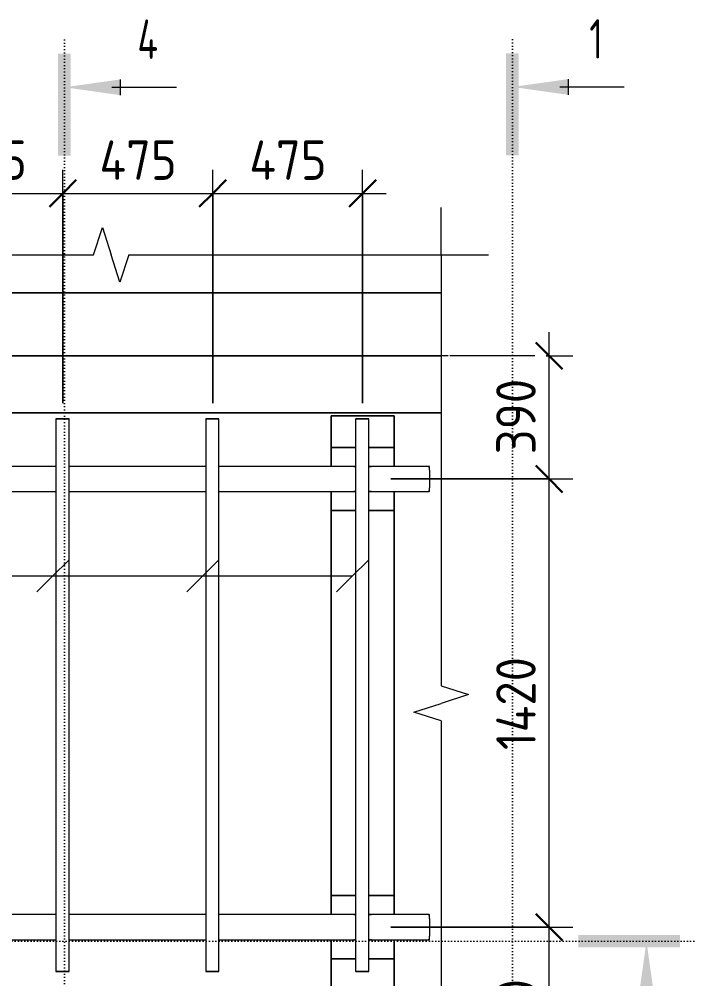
# Model space of a CAD drawing. Header units: millimetres. Extents: x 1343 to 81479, y -38120 to 27770.
# Drawn here: x 40383 to 42522, y 4876 to 7917 of the extents above; entities that cross this region are included whole.
import ezdxf

# ---------------------------------------------------------------- set-up
doc = ezdxf.new("R2010")
doc.units = ezdxf.units.MM
doc.linetypes.add('02 Штрихпунктирная _20 мм_', pattern=[25, 20, -2.5, 0, -2.5])
doc.linetypes.add('04 Пунктир 10мм', pattern=[10, 0, -10])
for name, color, linetype, lineweight in [('AA_Dim', 7, 'Continuous', 9), ('AA_Dim-50', 7, 'Continuous', 9), ('AA_Oformlenie', 7, 'Continuous', 9), ('AA_Razrez', 7, 'Continuous', 9), ('AA_Vinoska', 7, 'Continuous', 9), ('AF_Balki', 7, 'Continuous', 20), ('AF_Stena_Опалубка', 253, 'Continuous', 20), ('AF_Stena_Опалубка_Существующая', 253, 'Continuous', 20), ('KR_Colonna_KG', 7, 'Continuous', 20), ('Оси', 7, 'Continuous', 9)]:
    doc.layers.add(name, color=color, linetype=linetype, lineweight=lineweight)
doc.styles.add('ISOCPEUR_5', font='isocpeur.TTF', dxfattribs={"width": 0.7, "height": 125})
doc.styles.add('ISOCPEUR_7', font='isocpeur.TTF', dxfattribs={"width": 0.9, "height": 125})
doc.dimstyles.new('05_Округл_5мм__прозр__4', dxfattribs={"dimscale": 304.8, "dimtxt": 125.344371, "dimasz": 0.278871, "dimexe": 0.246063, "dimexo": 0.164042, "dimgap": 0.016404, "dimtad": 1, "dimdec": 0, "dimrnd": 5, "dimdsep": 46, "dimtxsty": 'ISOCPEUR_7', "dimblk1": 'OBLIQUE', "dimblk2": 'OBLIQUE', "dimsah": 1, "dimcen": 0.09, "dimdle": 0.246063, "dimazin": 0, "dimtfac": 1, "dimtdec": 4, "dimtix": 1, "dimtmove": 0, "dimatfit": 3, "dimfxl": 1, "dimtvp": 1, "dimtolj": 1, "dimtzin": 0, "dimlwd": 18, "dimlwe": 18, "dimarcsym": 2})

# ---------------------------------------------------------------- blocks, each defined once
blk = doc.blocks.new('253_Профиль гнутый сварной квадратный _НесКаркас_Балка_ - Балка_40х4-4135801-КР_ПЛ_Км_2')
at = {"layer": 'AF_Balki'}
for p, q in [((-19507.2, 6650), (-19507.2, 4900)), ((-19507.2, 6650), (-19507.1, 6650)), ((-19507.1, 6650), (-19505.5, 6650)), ((-19499.7, 6650), (-19507, 6650)), ((-19505.5, 6650), (-19497, 6650)), ((-19501.5, 6650), (-19503.1, 6650)), ((-19502.2, 6650), (-19499.4, 6650)), ((-19497.3, 6650), (-19500.9, 6650)), ((-19475.7, 6650), (-19499.7, 6650)), ((-19499.4, 6650), (-19475.5, 6650)), ((-19473.3, 6650), (-19497.3, 6650)), ((-19497, 6650), (-19473.1, 6650)), ((-19467.6, 6650), (-19475.7, 6650)), ((-19475.5, 6650), (-19471.9, 6650)), ((-19470.6, 6650), (-19473.3, 6650)), ((-19473.1, 6650), (-19465.6, 6650)), ((-19471.2, 6650), (-19469.6, 6650)), ((-19465.6, 6650), (-19467.2, 6650)), ((-19465.6, 4900), (-19465.6, 6650)), ((-19507.1, 4900), (-19507.2, 4900)), ((-19505.5, 4900), (-19507.1, 4900)), ((-19507, 4900), (-19499.7, 4900)), ((-19497, 4900), (-19505.5, 4900)), ((-19503.1, 4900), (-19501.5, 4900)), ((-19499.4, 4900), (-19502.2, 4900)), ((-19500.9, 4900), (-19497.4, 4900)), ((-19499.7, 4900), (-19475.7, 4900)), ((-19475.5, 4900), (-19499.4, 4900)), ((-19497.3, 4900), (-19473.3, 4900)), ((-19473.1, 4900), (-19497, 4900)), ((-19475.7, 4900), (-19467.6, 4900)), ((-19471.9, 4900), (-19475.5, 4900)), ((-19473.3, 4900), (-19470.6, 4900)), ((-19465.6, 4900), (-19473.1, 4900)), ((-19469.6, 4900), (-19471.2, 4900)), ((-19467.2, 4900), (-19465.6, 4900))]:
    blk.add_line(p, q, dxfattribs=at)
blk = doc.blocks.new('354_Прокат Лист _НесКаркас_РабПлоск_ - 354_Прокат Лист _НесКаркас_РабПлоск_-V26-КР_ПЛ_Км_2')
at = {"layer": 'AF_Balki'}
for p, q in [((-50, 22.1), (-50, 100)), ((-50, 100), (-50, 22.1)), ((-50, 100), (10, 100)), ((-50, 100), (10, 100)), ((90, 100), (150, 100)), ((90, 100), (150, 100)), ((150, 22.1), (150, 100)), ((150, 100), (150, 22.1)), ((-50, -100), (-50, -19.4)), ((-50, -19.4), (-50, -100)), ((150, -100), (150, -19.3)), ((150, -19.3), (150, -100)), ((10, -100), (-50, -100)), ((-50, -100), (10, -100)), ((150, -100), (90, -100)), ((90, -100), (150, -100))]:
    blk.add_line(p, q, dxfattribs=at)
blk = doc.blocks.new('253_Профиль гнутый сварной квадратный _НесКаркас_Балка_ - Балка_80х6-4080235-КР_ПЛ_Км_2')
at = {"layer": 'AF_Balki'}
for p, q in [((-22802.2, 5080), (-22860.1, 5080)), ((-22357.2, 5080), (-22760.6, 5080)), ((-21882.2, 5080), (-22315.6, 5080)), ((-21407.2, 5080), (-21840.6, 5080)), ((-20932.2, 5080), (-21365.6, 5080)), ((-20457.2, 5080), (-20890.6, 5080)), ((-19982.2, 5080), (-20415.6, 5080)), ((-19507.1, 5080), (-19940.6, 5080)), ((-19273.7, 5080), (-19465.6, 5080)), ((-19276.8, 5080), (-19273.7, 5080)), ((-19273, 5068), (-19273, 5012)), ((-22860.1, 5000), (-22802.2, 5000)), ((-22760.6, 5000), (-22357.2, 5000)), ((-22315.6, 5000), (-21882.2, 5000)), ((-21840.6, 5000), (-21407.2, 5000)), ((-21365.6, 5000), (-20932.2, 5000)), ((-20890.6, 5000), (-20457.2, 5000)), ((-20415.6, 5000), (-19982.2, 5000)), ((-19940.6, 5000), (-19507.1, 5000)), ((-19465.6, 5000), (-19273.7, 5000)), ((-19273.7, 5000), (-19276.8, 5000))]:
    blk.add_line(p, q, dxfattribs=at)
for centre, start_param, end_param in [((-19273.7, 5068), 4.712389, 6.283185), ((-19273.7, 5012), 3.141593, 4.712389)]:
    blk.add_ellipse(centre, major_axis=(0, 12), ratio=0.055318, start_param=start_param, end_param=end_param, dxfattribs=at)
blk = doc.blocks.new('354_Прокат Лист _НесКаркас_РабПлоск_ - 354_Прокат Лист _НесКаркас_РабПлоск_-V28-КР_ПЛ_Км_2')
at = {"layer": 'AF_Balki'}
for p, q in [((-50, 22.1), (-50, 100)), ((-50, 100), (-50, 22.1)), ((-50, 100), (10, 100)), ((-50, 100), (10, 100)), ((90, 100), (150, 100)), ((90, 100), (150, 100)), ((150, 22.1), (150, 100)), ((150, 100), (150, 22.1)), ((-50, -100), (-50, -19.2)), ((-50, -19.2), (-50, -100)), ((150, -100), (150, -19.4)), ((150, -19.4), (150, -100)), ((10, -100), (-50, -100)), ((-50, -100), (10, -100)), ((150, -100), (90, -100)), ((90, -100), (150, -100))]:
    blk.add_line(p, q, dxfattribs=at)
blk = doc.blocks.new('253_Профиль гнутый сварной квадратный _НесКаркас_Балка_ - Балка_80х6-4080535-КР_ПЛ_Км_2')
at = {"layer": 'AF_Balki'}
for p, q in [((-22802.2, 6500), (-22860.1, 6500)), ((-22357.2, 6500), (-22760.7, 6500)), ((-21882.2, 6500), (-22315.7, 6500)), ((-21407.2, 6500), (-21840.7, 6500)), ((-20932.2, 6500), (-21365.7, 6500)), ((-20457.2, 6500), (-20890.7, 6500)), ((-19982.2, 6500), (-20415.7, 6500)), ((-19507.1, 6500), (-19940.7, 6500)), ((-19273.7, 6500), (-19465.6, 6500)), ((-19276.8, 6500), (-19273.7, 6500)), ((-19273, 6488), (-19273, 6432)), ((-22860.1, 6420), (-22802.2, 6420)), ((-22760.9, 6420), (-22357.2, 6420)), ((-22315.9, 6420), (-21882.2, 6420)), ((-21840.9, 6420), (-21407.2, 6420)), ((-21365.9, 6420), (-20932.2, 6420)), ((-20890.9, 6420), (-20457.2, 6420)), ((-20415.9, 6420), (-19982.2, 6420)), ((-19940.9, 6420), (-19507.1, 6420)), ((-19465.8, 6420), (-19273.7, 6420)), ((-19273.7, 6420), (-19276.8, 6420))]:
    blk.add_line(p, q, dxfattribs=at)
for centre, start_param, end_param in [((-19273.7, 6488), 4.712389, 6.283185), ((-19273.7, 6432), 3.141593, 4.712389)]:
    blk.add_ellipse(centre, major_axis=(0, 12), ratio=0.055318, start_param=start_param, end_param=end_param, dxfattribs=at)
blk = doc.blocks.new('253_Профиль гнутый сварной квадратный _НесКаркас_Балка_ - Балка_40х4-4135805-КР_ПЛ_Км_2')
at = {"layer": 'AF_Balki'}
for p, q in [((-19982.2, 6650), (-19982.2, 4900)), ((-19982.2, 6650), (-19980.6, 6650)), ((-19982.2, 6650), (-19982.2, 6650)), ((-19974.7, 6650), (-19982, 6650)), ((-19980.6, 6650), (-19972, 6650)), ((-19976.6, 6650), (-19978.2, 6650)), ((-19977.2, 6650), (-19974.4, 6650)), ((-19972.3, 6650), (-19975.9, 6650)), ((-19950.8, 6650), (-19974.7, 6650)), ((-19974.4, 6650), (-19950.5, 6650)), ((-19948.9, 6650), (-19972.3, 6650)), ((-19972, 6650), (-19948.1, 6650)), ((-19948.9, 6650), (-19950.8, 6650)), ((-19950.5, 6650), (-19948.8, 6650)), ((-19942.7, 6650), (-19948.7, 6650)), ((-19948.5, 6650), (-19946.9, 6650)), ((-19945.6, 6650), (-19948.4, 6650)), ((-19948.1, 6650), (-19940.6, 6650)), ((-19946.2, 6650), (-19944.6, 6650)), ((-19940.6, 6650), (-19942.2, 6650)), ((-19940.6, 4900), (-19940.6, 6650)), ((-19982.2, 4900), (-19982.2, 4900)), ((-19980.6, 4900), (-19982.2, 4900)), ((-19982, 4900), (-19974.7, 4900)), ((-19972, 4900), (-19980.6, 4900)), ((-19978.2, 4900), (-19976.6, 4900)), ((-19974.4, 4900), (-19977.2, 4900)), ((-19975.9, 4900), (-19972.3, 4900)), ((-19974.7, 4900), (-19950.8, 4900)), ((-19950.5, 4900), (-19974.4, 4900)), ((-19972.3, 4900), (-19948.9, 4900)), ((-19948.1, 4900), (-19972, 4900)), ((-19950.8, 4900), (-19948.9, 4900)), ((-19948.8, 4900), (-19950.5, 4900)), ((-19948.7, 4900), (-19942.7, 4900)), ((-19946.9, 4900), (-19948.5, 4900)), ((-19948.4, 4900), (-19945.6, 4900)), ((-19940.6, 4900), (-19948.1, 4900)), ((-19944.6, 4900), (-19946.2, 4900)), ((-19942.2, 4900), (-19940.6, 4900))]:
    blk.add_line(p, q, dxfattribs=at)
blk = doc.blocks.new('253_Профиль гнутый сварной квадратный _НесКаркас_Балка_ - Балка_40х4-4135806-КР_ПЛ_Км_2')
at = {"layer": 'AF_Balki'}
for p, q in [((-20457.2, 6650), (-20457.2, 4900)), ((-20457.2, 6650), (-20455.6, 6650)), ((-20457.2, 6650), (-20457.2, 6650)), ((-20449.7, 6650), (-20457, 6650)), ((-20455.6, 6650), (-20447, 6650)), ((-20451.6, 6650), (-20453.2, 6650)), ((-20452.2, 6650), (-20449.4, 6650)), ((-20447.3, 6650), (-20450.9, 6650)), ((-20425.8, 6650), (-20449.7, 6650)), ((-20449.4, 6650), (-20425.5, 6650)), ((-20423.4, 6650), (-20447.3, 6650)), ((-20447, 6650), (-20423.1, 6650)), ((-20417.7, 6650), (-20425.8, 6650)), ((-20425.5, 6650), (-20421.9, 6650)), ((-20420.6, 6650), (-20423.4, 6650)), ((-20423.1, 6650), (-20415.6, 6650)), ((-20421.2, 6650), (-20419.6, 6650)), ((-20415.6, 6650), (-20417.2, 6650)), ((-20415.6, 4900), (-20415.6, 6650)), ((-20457.2, 4900), (-20457.2, 4900)), ((-20455.6, 4900), (-20457.2, 4900)), ((-20457, 4900), (-20449.7, 4900)), ((-20447, 4900), (-20455.6, 4900)), ((-20453.2, 4900), (-20451.6, 4900)), ((-20449.4, 4900), (-20452.2, 4900)), ((-20450.9, 4900), (-20447.3, 4900)), ((-20449.7, 4900), (-20425.8, 4900)), ((-20425.5, 4900), (-20449.4, 4900)), ((-20447.3, 4900), (-20423.4, 4900)), ((-20423.1, 4900), (-20447, 4900)), ((-20425.8, 4900), (-20417.7, 4900)), ((-20421.9, 4900), (-20425.5, 4900)), ((-20423.4, 4900), (-20420.6, 4900)), ((-20415.6, 4900), (-20423.1, 4900)), ((-20419.6, 4900), (-20421.2, 4900)), ((-20417.2, 4900), (-20415.6, 4900))]:
    blk.add_line(p, q, dxfattribs=at)
blk = doc.blocks.new('011_Прямоугольник обрыва _ЭлУзла_ - 011_Прямоугольник обрыва _ЭлУзла_-4089323-КР_ПЛ_Км_2')
at = {"layer": 'AA_Oformlenie'}
for p, q in [((0, 1476.2), (0, 4207.4)), ((0, 0), (0, 1364.9)), ((990.6, 0), (0, 0)), ((3081.7, 0), (1101.9, 0))]:
    blk.add_line(p, q, dxfattribs=at)
blk = doc.blocks.new('Разрез - Номер узла_ сзади-394133-КР_ПЛ_Км_2')
at = {"layer": 'AA_Razrez'}
for points in [[(7.329, 0.404), (7.329, -0.394), (0.873, -0.394), (0.873, 0.404)], [(3.497, -3.533), (2.503, -3.533), (3, 0)]]:
    blk.add_hatch(color=256, dxfattribs=at).paths.add_polyline_path(points)
for p, q in [((3, -3), (3, -7.096)), ((2.503, -3.533), (3.497, -3.533))]:
    blk.add_line(p, q, dxfattribs=at)
blk = doc.blocks.new('DIMBLOCK65-КР_ПЛ_Км_2')
at = {"layer": 'AA_Dim-50', "lineweight": 30}
for p, q in [((42063.3, 5040), (42020.8, 5082.5)), ((42063.3, 5040), (42105.8, 4997.5)), ((42063.3, 4470), (42020.8, 4512.5)), ((42063.3, 4470), (42105.8, 4427.5))]:
    blk.add_line(p, q, dxfattribs=at)
at = {"layer": 'AA_Dim-50', "lineweight": 18}
for p, q in [((41561.7, 5040), (42138.3, 5040)), ((42063.3, 5040), (41561.7, 5040)), ((42063.3, 4470), (42063.3, 5040)), ((41561.7, 4470), (42138.3, 4470)), ((42063.3, 4470), (41561.7, 4470))]:
    blk.add_line(p, q, dxfattribs=at)
at = {"layer": 'AA_Dim-50', "color": 0, "lineweight": 18, "insert": (41895.4, 4637.9), "char_height": 125, "width": 280.961, "attachment_point": 1, "rotation": 90, "line_spacing_factor": 1.135194, "style": 'ISOCPEUR_7'}
blk.add_mtext('570', dxfattribs=at)
blk = doc.blocks.new('_Oblique')
at = {"color": 0, "linetype": 'ByBlock', "lineweight": -2}
blk.add_line((-0.5, -0.5), (0.5, 0.5), dxfattribs=at)
blk = doc.blocks.new('DIMBLOCK66-КР_ПЛ_Км_2')
at = {"layer": 'AA_Dim-50', "lineweight": 30}
for p, q in [((42063.3, 6460), (42020.8, 6502.5)), ((42063.3, 6460), (42105.8, 6417.5)), ((42063.3, 5040), (42020.8, 5082.5)), ((42063.3, 5040), (42105.8, 4997.5))]:
    blk.add_line(p, q, dxfattribs=at)
at = {"layer": 'AA_Dim-50', "lineweight": 18}
for p, q in [((41561.7, 6460), (42138.3, 6460)), ((42063.3, 6460), (41561.7, 6460)), ((42063.3, 5040), (42063.3, 6460)), ((41561.7, 5040), (42138.3, 5040)), ((42063.3, 5040), (41561.7, 5040))]:
    blk.add_line(p, q, dxfattribs=at)
at = {"layer": 'AA_Dim-50', "color": 0, "lineweight": 18, "insert": (41895.4, 5601), "char_height": 125, "width": 357.586, "attachment_point": 1, "rotation": 90, "line_spacing_factor": 1.135194, "style": 'ISOCPEUR_7'}
blk.add_mtext('1420', dxfattribs=at)
blk = doc.blocks.new('DIMBLOCK67-КР_ПЛ_Км_2')
at = {"layer": 'AA_Dim-50', "lineweight": 18}
for p, q in [((42063.3, 6460), (42063.3, 6925)), ((42053.2, 6850), (42138.3, 6850)), ((42063.3, 6850), (42053.2, 6850)), ((41561.7, 6460), (42138.3, 6460)), ((42063.3, 6460), (41561.7, 6460))]:
    blk.add_line(p, q, dxfattribs=at)
at = {"layer": 'AA_Dim-50', "lineweight": 30}
for p, q in [((42063.3, 6850), (42020.8, 6892.5)), ((42063.3, 6850), (42105.8, 6807.5)), ((42063.3, 6460), (42020.8, 6502.5)), ((42063.3, 6460), (42105.8, 6417.5))]:
    blk.add_line(p, q, dxfattribs=at)
at = {"layer": 'AA_Dim-50', "color": 0, "lineweight": 18, "insert": (41895.4, 6537.9), "char_height": 125, "width": 280.961, "attachment_point": 1, "rotation": 90, "line_spacing_factor": 1.135194, "style": 'ISOCPEUR_7'}
blk.add_mtext('390', dxfattribs=at)
blk = doc.blocks.new('DIMBLOCK79-КР_ПЛ_Км_2')
at = {"layer": 'AA_Dim-50', "lineweight": 18}
for p, q in [((40046.7, 6700), (40046.7, 7439.7)), ((40521.7, 6700), (40521.7, 7439.7)), ((40046.7, 7364.7), (40521.7, 7364.7)), ((40046.7, 7364.7), (40046.7, 6700)), ((40521.7, 7364.7), (40521.7, 6700))]:
    blk.add_line(p, q, dxfattribs=at)
at = {"layer": 'AA_Dim-50', "lineweight": 30}
for p, q in [((40046.7, 7364.7), (40089.2, 7407.2)), ((40521.7, 7364.7), (40564.2, 7407.2)), ((40046.7, 7364.7), (40004.2, 7322.2)), ((40521.7, 7364.7), (40479.2, 7322.2))]:
    blk.add_line(p, q, dxfattribs=at)
at = {"layer": 'AA_Dim-50', "color": 0, "lineweight": 18, "insert": (40162.4, 7532.6), "char_height": 125, "width": 292.313, "attachment_point": 1, "line_spacing_factor": 1.135194, "style": 'ISOCPEUR_7'}
blk.add_mtext('475', dxfattribs=at)
blk = doc.blocks.new('DIMBLOCK80-КР_ПЛ_Км_2')
at = {"layer": 'AA_Dim-50', "lineweight": 18}
for p, q in [((40521.7, 6700), (40521.7, 7439.7)), ((40996.7, 6700), (40996.7, 7439.7)), ((40521.7, 7364.7), (40996.7, 7364.7)), ((40521.7, 7364.7), (40521.7, 6700)), ((40996.7, 7364.7), (40996.7, 6700))]:
    blk.add_line(p, q, dxfattribs=at)
at = {"layer": 'AA_Dim-50', "lineweight": 30}
for p, q in [((40521.7, 7364.7), (40564.2, 7407.2)), ((40996.7, 7364.7), (41039.2, 7407.2)), ((40521.7, 7364.7), (40479.2, 7322.2)), ((40996.7, 7364.7), (40954.2, 7322.2))]:
    blk.add_line(p, q, dxfattribs=at)
at = {"layer": 'AA_Dim-50', "color": 0, "lineweight": 18, "insert": (40637.4, 7532.6), "char_height": 125, "width": 292.313, "attachment_point": 1, "line_spacing_factor": 1.135194, "style": 'ISOCPEUR_7'}
blk.add_mtext('475', dxfattribs=at)
blk = doc.blocks.new('DIMBLOCK81-КР_ПЛ_Км_2')
at = {"layer": 'AA_Dim-50', "lineweight": 18}
for p, q in [((40996.7, 6700), (40996.7, 7439.7)), ((41471.8, 6700), (41471.8, 7439.7)), ((40996.7, 7364.7), (41546.8, 7364.7)), ((40996.7, 7364.7), (40996.7, 6700)), ((41471.8, 7364.7), (41471.8, 6700))]:
    blk.add_line(p, q, dxfattribs=at)
at = {"layer": 'AA_Dim-50', "lineweight": 30}
for p, q in [((40996.7, 7364.7), (41039.2, 7407.2)), ((41471.8, 7364.7), (41514.3, 7407.2)), ((40996.7, 7364.7), (40954.2, 7322.2)), ((41471.8, 7364.7), (41429.3, 7322.2))]:
    blk.add_line(p, q, dxfattribs=at)
at = {"layer": 'AA_Dim-50', "color": 0, "lineweight": 18, "insert": (41112.5, 7532.6), "char_height": 125, "width": 292.313, "attachment_point": 1, "line_spacing_factor": 1.135194, "style": 'ISOCPEUR_7'}
blk.add_mtext('475', dxfattribs=at)

msp = doc.modelspace()

# ---------------------------------------------------------------- linework, layer by layer
at = {"layer": 'AA_Razrez', "linetype": '04 Пунктир 10мм'}
for p, q in [((40526.5488, 7850.8218), (40526.5488, 658.5439)), ((41946.5488, 7851.8316), (41946.5488, 664.2556)), ((42521.6933, 4995.5005), (37073.8813, 4995.5005))]:
    msp.add_line(p, q, dxfattribs=at)
at = {"layer": 'AA_Vinoska'}
for p, q in [((41720.7922, 7170), (41720.7922, 7320)), ((40618.9313, 7170), (40647.0856, 7256.6501)), ((40647.0856, 7256.6501), (40675.2399, 7170)), ((40702.7399, 7083.3975), (40675.2399, 7170)), ((40730.2399, 7170), (40702.7399, 7083.3975)), ((41720.7922, 7170), (41870.7922, 7170)), ((40489.1087, 6152.1752), (40539.1087, 6202.1752)), ((40964.1087, 6152.1752), (41014.1087, 6202.1752)), ((41439.1316, 6152.1752), (41489.1316, 6202.1752)), ((41439.1316, 6152.1752), (37496.2263, 6152.1752)), ((40964.1087, 6152.1752), (37496.2263, 6152.1752)), ((40489.1087, 6152.1752), (37496.2263, 6152.1752)), ((40489.1087, 6152.1752), (40439.1087, 6102.1752)), ((40964.1087, 6152.1752), (40914.1087, 6102.1752)), ((41439.1316, 6152.1752), (41389.1316, 6102.1752)), ((41720.7922, 5805.0587), (41807.4423, 5776.9043)), ((41807.4423, 5776.9043), (41720.7922, 5748.75)), ((41634.1896, 5721.25), (41720.7922, 5748.75)), ((41720.7922, 5693.75), (41634.1896, 5721.25))]:
    msp.add_line(p, q, dxfattribs=at)
at = {"layer": 'AF_Stena_Опалубка'}
for p, q in [((41371.7426, 6660), (41371.7426, 6500)), ((41371.7426, 6500), (41371.7426, 6660)), ((41371.7426, 6660), (41571.7426, 6660)), ((41571.7426, 6660), (41371.7426, 6660)), ((41571.7426, 6660), (41571.7426, 6500)), ((41571.7426, 6500), (41571.7426, 6660)), ((41371.7426, 6420.0341), (41371.7426, 5080)), ((41371.7426, 5080), (41371.7426, 6420.0341)), ((41571.7426, 6420.0122), (41571.7426, 5080)), ((41571.7426, 5080), (41571.7426, 6420.0122)), ((41371.7426, 5000.0341), (41371.7426, 4518.968)), ((41371.7426, 4518.968), (41371.7426, 5000.0341)), ((41571.7426, 5000.0122), (41571.7426, 4518.9854)), ((41571.7426, 4518.9854), (41571.7426, 5000.0122))]:
    msp.add_line(p, q, dxfattribs=at)
at = {"layer": 'AF_Stena_Опалубка_Существующая', "color": 254}
for p, q in [((41720.7922, 7050), (37538.5832, 7050)), ((37538.5832, 7050), (41720.7922, 7050)), ((41720.7922, 6850), (37538.5832, 6850)), ((37538.5832, 6850), (41720.7922, 6850)), ((41720.7922, 6850), (37936.7426, 6850)), ((37936.7426, 6850), (41720.7922, 6850)), ((40285.5476, 6850), (41720.7922, 6850)), ((41720.7922, 6850), (40285.5476, 6850)), ((41720.7922, 6670), (38096.7426, 6670)), ((40285.5476, 6670), (41720.7922, 6670))]:
    msp.add_line(p, q, dxfattribs=at)
at = {"layer": 'KR_Colonna_KG'}
for p, q in [((41449.6674, 6500), (41443.7426, 6500)), ((41443.7426, 6500), (41449.6674, 6500)), ((41499.7426, 6500), (41491.1734, 6500)), ((41491.1734, 6500), (41499.7426, 6500)), ((41443.7426, 6420), (41449.6674, 6420)), ((41449.6674, 6420), (41443.7426, 6420)), ((41490.9637, 6420), (41499.7426, 6420)), ((41499.7426, 6420), (41490.9637, 6420)), ((41449.6674, 5080), (41443.7426, 5080)), ((41443.7426, 5080), (41449.6674, 5080)), ((41499.7426, 5080), (41491.1849, 5080)), ((41491.1849, 5080), (41499.7426, 5080)), ((41443.7426, 5000), (41449.6674, 5000)), ((41449.6674, 5000), (41443.7426, 5000)), ((41491.1849, 5000), (41499.7426, 5000)), ((41499.7426, 5000), (41491.1849, 5000))]:
    msp.add_line(p, q, dxfattribs=at)
at = {"layer": 'Оси', "linetype": '02 Штрихпунктирная _20 мм_'}
msp.add_line((41768.0875, 6850), (37419.6078, 6850), dxfattribs=at)
at = {"layer": 'Оси'}
msp.add_line((42018.0875, 6850), (41768.0875, 6850), dxfattribs=at)

# ---------------------------------------------------------------- block references
at = {"layer": 'AA_Oformlenie', "rotation": 180}
msp.add_blockref('011_Прямоугольник обрыва _ЭлУзла_ - 011_Прямоугольник обрыва _ЭлУзла_-4089323-КР_ПЛ_Км_2', (41720.7922, 7170), dxfattribs=at)
at = {"layer": 'AA_Razrez', "extrusion": (0, 0, -1), "xscale": 49.99999999999998, "yscale": 49.99999999999998, "zscale": 49.99999999999998, "rotation": 270.0000000000003}
for p in [(-40526.5488, 7850.8218), (-41946.5488, 7851.8316)]:
    msp.add_blockref('Разрез - Номер узла_ сзади-394133-КР_ПЛ_Км_2', p, dxfattribs=at)
at = {"layer": 'AA_Razrez', "extrusion": (0, 0, -1), "xscale": 49.99999999999998, "yscale": 49.99999999999998, "zscale": 49.99999999999998}
msp.add_blockref('Разрез - Номер узла_ сзади-394133-КР_ПЛ_Км_2', (-42521.6933, 4995.5005), dxfattribs=at)
at = {"layer": 'AF_Balki'}
for name in ['253_Профиль гнутый сварной квадратный _НесКаркас_Балка_ - Балка_40х4-4135806-КР_ПЛ_Км_2', '253_Профиль гнутый сварной квадратный _НесКаркас_Балка_ - Балка_40х4-4135805-КР_ПЛ_Км_2', '253_Профиль гнутый сварной квадратный _НесКаркас_Балка_ - Балка_40х4-4135801-КР_ПЛ_Км_2', '253_Профиль гнутый сварной квадратный _НесКаркас_Балка_ - Балка_80х6-4080535-КР_ПЛ_Км_2', '253_Профиль гнутый сварной квадратный _НесКаркас_Балка_ - Балка_80х6-4080235-КР_ПЛ_Км_2']:
    msp.add_blockref(name, (60956.8042, 0), dxfattribs=at)
at = {"layer": 'AF_Balki', "rotation": 89.99999999999962}
for name, p in [('354_Прокат Лист _НесКаркас_РабПлоск_ - 354_Прокат Лист _НесКаркас_РабПлоск_-V28-КР_ПЛ_Км_2', (41471.7426, 6410)), ('354_Прокат Лист _НесКаркас_РабПлоск_ - 354_Прокат Лист _НесКаркас_РабПлоск_-V26-КР_ПЛ_Км_2', (41471.7426, 4990))]:
    msp.add_blockref(name, p, dxfattribs=at)

# ---------------------------------------------------------------- texts
at = {"layer": 'AA_Razrez', "char_height": 125, "attachment_point": 1, "style": 'ISOCPEUR_5'}
for s, insert, width in [('\\fISOCPEUR|b0|i0|c204|p34|;\\W.7;4', (40757.7553, 7915.5524), 84.177187), ('\\fISOCPEUR|b0|i0|c204|p34|;\\W.7;1', (42190.3553, 7916.5622), 53.312219)]:
    msp.add_mtext(s, dxfattribs=dict(at, insert=insert, width=width))

# ---------------------------------------------------------------- dimensions: what is measured, and where the dimension line sits
at = {"layer": 'AA_Dim', "lineweight": 18}
for base, p1, p2, override, picture, middle in [((40521.7426, 7364.7229), (40046.7426, 6650), (40521.7426, 6650), {"dimpost": '<>', "dimfxl": 475}, 'DIMBLOCK79-КР_ПЛ_Км_2', (40284.2426, 7432.2229)), ((40996.7426, 7364.7229), (40521.7426, 6650), (40996.7426, 6650), {"dimpost": '<>', "dimfxl": 475}, 'DIMBLOCK80-КР_ПЛ_Км_2', (40759.2426, 7432.2229)), ((41471.7655, 7364.7229), (40996.7426, 6650), (41471.7655, 6650), {"dimpost": '<>', "dimfxl": 475.022905}, 'DIMBLOCK81-КР_ПЛ_Км_2', (41234.2541, 7432.2229))]:
    dim = msp.add_linear_dim(base=base, p1=p1, p2=p2, dimstyle='05_Округл_5мм__прозр__4', override=override, dxfattribs=at)
    dim.commit()
    dim.dimension.update_dxf_attribs({"geometry": picture, "text_midpoint": middle})
for base, p1, p2, override, picture, middle in [((42063.2627, 6850), (41511.7426, 6460), (42003.1586, 6850), {"dimpost": '<>', "dimfxl": 627.367275}, 'DIMBLOCK67-КР_ПЛ_Км_2', (41995.7627, 6655)), ((42063.2627, 6460), (41511.7426, 5040), (41511.7426, 6460), {"dimpost": '<>', "dimfxl": 1420}, 'DIMBLOCK66-КР_ПЛ_Км_2', (41995.7627, 5750)), ((42063.2627, 5040), (41511.7426, 4470), (41511.7426, 5040), {"dimpost": '<>', "dimfxl": 570}, 'DIMBLOCK65-КР_ПЛ_Км_2', (41995.7627, 4755))]:
    dim = msp.add_linear_dim(base=base, p1=p1, p2=p2, angle=90, dimstyle='05_Округл_5мм__прозр__4', override=override, dxfattribs=at)
    dim.commit()
    dim.dimension.update_dxf_attribs({"geometry": picture, "text_midpoint": middle})

doc.saveas('drawing.dxf')
